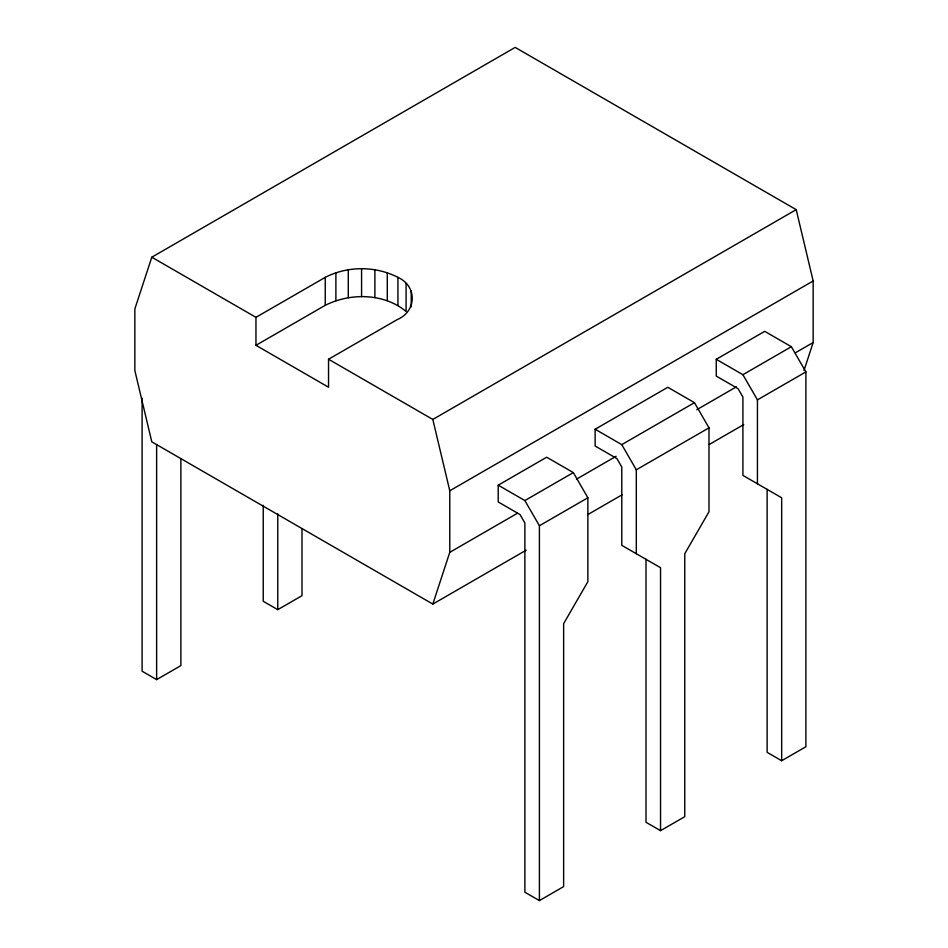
<?xml version="1.0" encoding="UTF-8"?>
<svg xmlns="http://www.w3.org/2000/svg" width="948" height="948" viewBox="0 0 948 948"><rect width="100%" height="100%" fill="white"/><g stroke="black" fill="none" stroke-linecap="round" stroke-linejoin="round"><path stroke-width="1.42" d="M803.999 370.502L813.159 342.524L813.159 280.975L796.202 209.65L515.179 47.4L151.798 257.204L134.841 308.953L134.841 370.502L151.798 441.827L432.821 604.077L526.223 550.148M432.821 604.077L449.779 552.329L449.779 490.78L432.821 419.443L328.541 359.245L328.541 387.222L255.96 345.321L255.96 317.343L151.798 257.204M255.96 317.343L325.247 277.349C347.584 265.843 375.586 265.843 397.923 277.349C417.499 286.225 416.788 311.442 397.07 319.689L328.541 359.245M255.96 345.321L325.247 305.315C350.298 292.719 383.94 293.027 406.088 311.465L406.088 283.488M432.821 419.443L796.202 209.65M449.779 490.78L813.159 280.975M142.105 398.196L142.105 671.22L156.633 679.609L180.867 665.626L180.867 458.868M263.236 505.296L263.236 601.281L277.764 609.671L301.997 595.688L301.997 529.233M498.221 485.186L546.676 457.209L573.327 472.602L587.867 497.771L587.867 581.693L563.633 623.654L563.633 886.617L539.412 900.6L524.872 892.21L524.872 522.952L520.025 514.563L498.221 501.966L498.221 485.186L524.872 500.568L539.412 525.749L539.412 900.6M660.543 830.661L660.543 567.71L621.781 545.337L621.781 467.009L616.935 458.607L595.131 446.022L595.131 429.243L667.807 387.282L694.457 402.663L708.997 427.844L708.997 511.766L684.764 553.727L684.764 816.678L660.543 830.661L646.003 822.272L646.003 559.32M781.673 760.734L781.673 497.783L742.912 475.398L742.912 397.07L738.065 388.68L716.261 376.095L716.261 359.304L764.716 331.338L791.367 346.719L805.895 371.9L805.895 746.74L781.673 760.734L767.133 752.345L767.133 489.381M524.872 500.568L573.327 472.602M595.131 429.243L621.781 444.624L694.457 402.663M716.261 359.304L742.912 374.697L791.367 346.719M449.779 552.329L517.584 513.176M576.443 479.19L616.117 456.284M696.721 409.749L736.395 386.843M795.254 352.869L813.159 342.524M539.412 525.749L587.867 497.771M636.309 553.727L636.309 469.805L708.997 427.844M757.44 483.788L757.44 399.866L805.895 371.9M587.641 514.693L622.184 494.738M709.199 444.505L743.742 424.562M742.912 374.697L757.44 399.866M621.781 444.624L636.309 469.805M411.219 290.645L411.219 306.844M397.923 277.349L397.923 305.315M387.282 272.633L387.282 300.611M374.887 269.67L374.887 297.636M361.579 268.651L361.579 296.629M348.283 269.67L348.283 297.636M335.888 272.633L335.888 300.611M325.247 277.349L325.247 305.315M277.764 513.686L277.764 609.671M156.633 444.683L156.633 679.609"/></g></svg>
